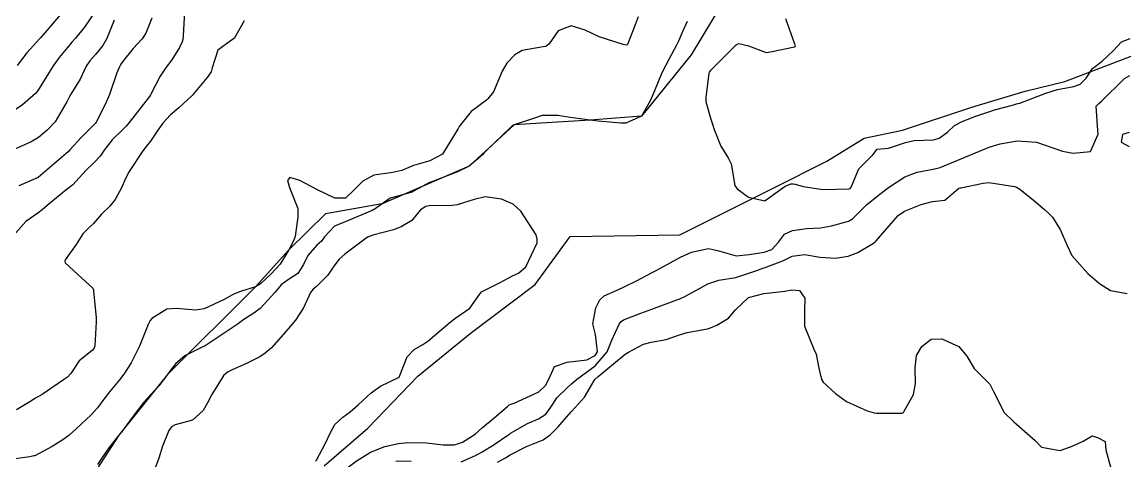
# Model space of a CAD drawing. Header units: metres. Extents: x 292545 to 299085, y 7450245 to 7463078.
# Drawn here: x 294543.8 to 294622.7, y 7462802.8 to 7462834.2 of the extents above; entities that cross this region are included whole.
import ezdxf

# ---------------------------------------------------------------- set-up
doc = ezdxf.new("R2010")
doc.units = ezdxf.units.M
for name, color, linetype in [('Curvas de Nivel 1m', 11, 'Continuous'), ('Curvas de Nivel 5m', 15, 'Continuous'), ('Hidrografia', 140, 'Continuous')]:
    doc.layers.add(name, color=color, linetype=linetype)

msp = doc.modelspace()

# ---------------------------------------------------------------- linework, layer by layer
at = {"layer": 'Curvas de Nivel 1m', "flags": 128}
for points, elevation in [([(294549.113, 7462835.08), (294548.3, 7462833.889), (294547.643, 7462833.095), (294547.386, 7462832.799), (294547.083, 7462832.436), (294546.481, 7462831.7), (294546.052, 7462831.115), (294545.046, 7462829.483), (294544.901, 7462829.274), (294544.776, 7462829.133), (294543.865, 7462828.312), (294543.029, 7462827.741)], 678), ([(294546.845, 7462835.104), (294545.458, 7462833.486), (294545.146, 7462833.129), (294545.12, 7462833.102), (294545.092, 7462833.068), (294544.163, 7462832.053), (294543.463, 7462831.146)], 679), ([(294587.894, 7462834.618), (294587.669, 7462834.06), (294587.124, 7462832.63), (294587.114, 7462832.608), (294587.092, 7462832.591), (294586.809, 7462832.633), (294585.098, 7462833.193), (294584.103, 7462833.665), (294583.106, 7462833.976), (294582.176, 7462833.615), (294581.539, 7462832.696), (294581.295, 7462832.492), (294581.089, 7462832.467), (294579.595, 7462832.205), (294579.081, 7462831.893), (294578.496, 7462831.304), (294578.174, 7462830.733), (294577.552, 7462829.246), (294577.131, 7462828.749), (294577.086, 7462828.706), (294577.042, 7462828.667), (294575.948, 7462827.842), (294575.096, 7462826.769), (294575.06, 7462826.722), (294575.011, 7462826.627), (294573.887, 7462824.787), (294572.988, 7462824.319), (294571.815, 7462823.981), (294570.981, 7462823.63), (294570.338, 7462823.468), (294568.977, 7462823.28), (294568.195, 7462822.852), (294567.582, 7462822.242), (294566.955, 7462821.651), (294566.197, 7462821.635), (294564.963, 7462822.238), (294563.682, 7462822.903), (294562.975, 7462823.122), (294562.822, 7462822.912), (294562.965, 7462822.415), (294563.551, 7462820.904), (294563.544, 7462820.297), (294563.354, 7462818.906), (294563.242, 7462818.584), (294562.913, 7462817.937), (294562.275, 7462816.919), (294561.619, 7462816.202), (294560.881, 7462815.511), (294560.524, 7462815.297), (294559.441, 7462814.954), (294559.024, 7462814.806), (294558.871, 7462814.731), (294558.278, 7462814.38), (294556.86, 7462813.725), (294556.228, 7462813.627), (294554.86, 7462813.739), (294554.171, 7462813.706), (294553.11, 7462813.027), (294552.991, 7462812.889), (294552.849, 7462812.61), (294552.235, 7462811.039), (294551.619, 7462809.852), (294551.114, 7462809.055), (294550.799, 7462808.645), (294550.083, 7462807.774), (294549.533, 7462807.073), (294549.211, 7462806.644), (294548.773, 7462806.13), (294547.671, 7462805.096), (294547.184, 7462804.676), (294546.751, 7462804.342), (294545.989, 7462803.872), (294544.734, 7462803.206), (294544.677, 7462803.187), (294544.378, 7462803.134), (294542.953, 7462802.926)], 673), ([(294550.422, 7462834.376), (294549.883, 7462833.068), (294549.599, 7462832.559), (294549.076, 7462831.923), (294548.675, 7462831.478), (294548.42, 7462831.086), (294547.978, 7462830.167), (294547.322, 7462829.097), (294547.219, 7462828.92), (294547.037, 7462828.547), (294546.184, 7462827.113), (294545.631, 7462826.504), (294545.006, 7462825.989), (294544.467, 7462825.669), (294543.307, 7462825.147)], 677), ([(294559.722, 7462834.339), (294559.096, 7462833.23), (294558.989, 7462833.066), (294558.794, 7462832.963), (294557.816, 7462832.238), (294557.434, 7462830.976), (294557.342, 7462830.695), (294557.056, 7462830.28), (294555.994, 7462828.996), (294555.034, 7462828.108), (294554.436, 7462827.609), (294553.889, 7462827.021), (294553.533, 7462826.507), (294553.003, 7462825.721), (294552.697, 7462825.335), (294552.453, 7462825.038), (294551.475, 7462823.55), (294551.223, 7462823.056), (294550.967, 7462822.432), (294550.487, 7462821.536), (294550.093, 7462821.069), (294549.518, 7462820.501), (294548.934, 7462819.833), (294548.55, 7462819.463), (294548.176, 7462819.087), (294547.686, 7462818.321), (294546.904, 7462817.229), (294546.877, 7462817.1), (294546.902, 7462817.017), (294547.803, 7462816.177), (294548.875, 7462815.205), (294548.938, 7462815.079), (294548.946, 7462815.005), (294549.132, 7462813.077), (294549.132, 7462812.795), (294549.023, 7462811.078), (294548.978, 7462810.931), (294548.828, 7462810.74), (294547.917, 7462809.988), (294547.302, 7462809.095), (294547.065, 7462808.832), (294546.798, 7462808.636), (294545.259, 7462807.595), (294544.785, 7462807.315), (294544.671, 7462807.245), (294544.49, 7462807.133), (294543.419, 7462806.501)], 674), ([(294553.108, 7462834.537), (294552.679, 7462833.452), (294552.404, 7462833.037), (294551.775, 7462832.351), (294551.07, 7462831.505), (294550.884, 7462831.234), (294550.783, 7462831.054), (294550.603, 7462830.602), (294550.085, 7462829.07), (294549.757, 7462828.351), (294549.126, 7462827.079), (294549.083, 7462827.019), (294549.021, 7462826.954), (294548.082, 7462826.014), (294547.239, 7462825.098), (294547.121, 7462824.969), (294546.99, 7462824.847), (294544.973, 7462823.13), (294543.591, 7462822.519)], 676), ([(294591.399, 7462834.287), (294591.099, 7462833.629), (294590.786, 7462832.884), (294590.642, 7462832.587), (294590.106, 7462831.627), (294589.577, 7462830.602), (294589.05, 7462829.316), (294588.838, 7462828.819), (294588.749, 7462828.613), (294588.123, 7462827.523), (294587.019, 7462827.018), (294586.644, 7462827.008), (294585.021, 7462827.161), (294584.455, 7462827.225), (294583.024, 7462827.416), (294582.149, 7462827.565), (294581.026, 7462827.548), (294580.395, 7462827.334), (294579.016, 7462826.901), (294578.9, 7462826.836), (294578.784, 7462826.723), (294576.995, 7462825.004), (294576.868, 7462824.878), (294576.759, 7462824.752), (294575.808, 7462823.938), (294574.98, 7462823.525), (294573.065, 7462822.799), (294573, 7462822.772), (294572.972, 7462822.76), (294571.695, 7462822.08), (294570.958, 7462821.857), (294570.147, 7462821.636), (294569, 7462820.839), (294568.969, 7462820.813), (294568.943, 7462820.802), (294568.867, 7462820.766), (294566.934, 7462819.94), (294566.178, 7462819.63), (294565.466, 7462818.885), (294565.232, 7462818.575), (294564.917, 7462818.275), (294564.277, 7462817.528), (294563.956, 7462816.899), (294563.54, 7462816.256), (294562.886, 7462815.811), (294562.367, 7462815.431), (294561.917, 7462814.924), (294560.861, 7462813.746), (294560.402, 7462813.4), (294559.699, 7462812.952), (294559.216, 7462812.59), (294558.847, 7462812.355), (294556.93, 7462811.084), (294556.833, 7462811.025), (294556.81, 7462811.014), (294556.746, 7462810.991), (294555.459, 7462810.368), (294554.815, 7462809.816), (294554.456, 7462809.366), (294554.217, 7462809.016), (294553.616, 7462808.201), (294552.786, 7462807.325), (294552.523, 7462807.034), (294551.773, 7462806.045), (294551.057, 7462805.056), (294550.931, 7462804.887), (294550.757, 7462804.672), (294550.037, 7462803.774), (294549.563, 7462803.072), (294549.229, 7462802.573)], 672), ([(294598.421, 7462834.497), (294599.086, 7462832.692), (294599.133, 7462832.489), (294599.083, 7462832.453), (294597.467, 7462832.119), (294597.078, 7462832.054), (294595.805, 7462832.523), (294595.085, 7462832.688), (294594.969, 7462832.648), (294594.838, 7462832.534), (294593.065, 7462830.776), (294592.973, 7462830.651), (294592.937, 7462830.561), (294592.728, 7462828.881), (294592.73, 7462828.563), (294593.027, 7462827.524), (294593.341, 7462826.555), (294593.807, 7462825.354), (294594.33, 7462824.54), (294594.54, 7462824.088), (294594.808, 7462822.542), (294594.97, 7462822.315), (294595.782, 7462821.706), (294596.957, 7462821.445), (294597.569, 7462821.898), (294598.411, 7462822.496), (294598.805, 7462822.661), (294598.975, 7462822.671), (294599.122, 7462822.636), (294599.696, 7462822.479), (294600.97, 7462822.282), (294601.154, 7462822.274), (294602.971, 7462822.303), (294603.066, 7462822.344), (294603.134, 7462822.438), (294603.688, 7462823.731), (294604.372, 7462824.426), (294604.682, 7462824.737), (294605, 7462825.147), (294605.808, 7462825.215), (294607.005, 7462825.619), (294607.632, 7462825.758), (294609.007, 7462825.815), (294609.432, 7462825.943), (294610.008, 7462826.36), (294610.532, 7462826.843), (294611.024, 7462827.112), (294611.914, 7462827.452), (294613.036, 7462827.855), (294613.393, 7462827.961), (294614.665, 7462828.304), (294614.956, 7462828.388), (294615.044, 7462828.407), (294615.191, 7462828.444), (294617.052, 7462829.146), (294617.895, 7462829.421), (294619.057, 7462829.628), (294619.511, 7462829.793), (294619.94, 7462830.241), (294620.387, 7462830.92), (294621.075, 7462831.456), (294621.882, 7462832.218), (294622.464, 7462832.838), (294623.096, 7462833.082)], 671), ([(294567.175, 7462802.418), (294567.796, 7462802.859), (294568.739, 7462803.467), (294569.763, 7462803.855), (294570.745, 7462804.075), (294571.408, 7462804.151), (294572.746, 7462804.131), (294573.952, 7462803.989), (294574.745, 7462803.983), (294575.339, 7462804.172), (294576.23, 7462804.755), (294576.509, 7462805.001), (294576.76, 7462805.22), (294577.596, 7462805.916), (294578.553, 7462806.732), (294578.671, 7462806.844), (294578.785, 7462806.906), (294579.019, 7462806.961), (294580.794, 7462807.788), (294581.258, 7462808.236), (294581.499, 7462808.693), (294581.919, 7462809.582), (294582.815, 7462809.894), (294584.231, 7462810.073), (294584.82, 7462810.376), (294584.991, 7462810.648), (294584.842, 7462811.891), (294584.658, 7462812.653), (294584.864, 7462813.783), (294585.152, 7462814.365), (294585.471, 7462814.644), (294586.431, 7462815.083), (294586.883, 7462815.295), (294587.776, 7462815.735), (294588.898, 7462816.314), (294589.091, 7462816.417), (294589.432, 7462816.602), (294590.911, 7462817.408), (294591.717, 7462817.766), (294592.915, 7462818.049), (294593.566, 7462817.901), (294594.907, 7462817.511), (294595.837, 7462817.598), (294596.912, 7462817.787), (294597.444, 7462817.976), (294597.941, 7462818.5), (294598.359, 7462819.065), (294598.931, 7462819.339), (294599.928, 7462819.47), (294600.933, 7462819.507), (294601.729, 7462819.658), (294602.939, 7462820.006), (294603.216, 7462820.161), (294603.481, 7462820.435), (294604.22, 7462821.161), (294604.963, 7462821.77), (294605.792, 7462822.408), (294606.975, 7462823.165), (294607.857, 7462823.504), (294608.983, 7462823.721), (294609.502, 7462823.848), (294610.762, 7462824.352), (294610.918, 7462824.427), (294610.994, 7462824.465), (294611.21, 7462824.562), (294613.003, 7462825.297), (294613.782, 7462825.535), (294615.007, 7462825.746), (294616.374, 7462825.647), (294617.005, 7462825.435), (294618.255, 7462825.003), (294618.999, 7462824.854), (294620.251, 7462824.987), (294620.794, 7462826.232), (294620.769, 7462826.48), (294620.647, 7462828.234), (294620.85, 7462828.427), (294621.046, 7462828.574), (294622.67, 7462830.206), (294623.065, 7462830.425)], 672), ([(294623.014, 7462826.352), (294622.542, 7462826.207), (294622.44, 7462825.641), (294623.004, 7462825.343)], 672), ([(294575.238, 7462802.765), (294576.267, 7462803.225), (294576.74, 7462803.48), (294577.517, 7462803.97), (294578.648, 7462804.731), (294578.709, 7462804.775), (294578.754, 7462804.813), (294579.971, 7462805.506), (294580.77, 7462805.839), (294581.288, 7462806.182), (294581.651, 7462806.691), (294582.108, 7462807.368), (294582.797, 7462808.053), (294583.118, 7462808.359), (294583.491, 7462808.673), (294584.813, 7462809.631), (294585.673, 7462810.641), (294586, 7462811.474), (294586.528, 7462812.633), (294586.671, 7462812.816), (294586.856, 7462812.942), (294588.076, 7462813.402), (294588.864, 7462813.698), (294590.655, 7462814.367), (294590.871, 7462814.437), (294590.978, 7462814.473), (294591.194, 7462814.577), (294592.283, 7462815.165), (294592.882, 7462815.504), (294593.675, 7462815.762), (294594.887, 7462815.968), (294596.515, 7462816.516), (294596.776, 7462816.631), (294596.895, 7462816.667), (294598.234, 7462817.165), (294598.908, 7462817.482), (294599.788, 7462817.599), (294600.907, 7462817.427), (294602.008, 7462817.347), (294602.909, 7462817.492), (294603.603, 7462817.743), (294604.735, 7462818.422), (294604.838, 7462818.507), (294604.925, 7462818.596), (294606.484, 7462820.397), (294606.946, 7462820.702), (294608.134, 7462821.195), (294608.953, 7462821.396), (294609.824, 7462821.491), (294610.822, 7462822.351), (294610.932, 7462822.381), (294610.963, 7462822.388), (294612.571, 7462822.724), (294612.97, 7462822.769), (294614.801, 7462822.466), (294614.965, 7462822.421), (294615.184, 7462822.297), (294616.17, 7462821.496), (294616.948, 7462820.83), (294617.241, 7462820.571), (294617.519, 7462820.271), (294618.075, 7462819.404), (294618.569, 7462818.255), (294618.912, 7462817.529), (294620.064, 7462816.238), (294620.886, 7462815.544), (294621.687, 7462815.024), (294622.879, 7462814.828)], 673), ([(294564.808, 7462802.814), (294564.893, 7462802.888), (294565.526, 7462804.101), (294565.884, 7462804.879), (294566.191, 7462805.446), (294566.769, 7462805.968), (294567.287, 7462806.351), (294567.858, 7462806.854), (294568.792, 7462807.7), (294569.453, 7462808.177), (294570.803, 7462808.82), (294571.363, 7462810.277), (294571.863, 7462810.81), (294572.48, 7462811.16), (294572.839, 7462811.403), (294574.444, 7462812.776), (294574.856, 7462813.074), (294575.846, 7462813.777), (294576.55, 7462814.753), (294576.687, 7462814.941), (294576.877, 7462815.028), (294578.021, 7462815.604), (294578.893, 7462816.081), (294579.345, 7462816.274), (294579.855, 7462816.716), (294580.659, 7462818.443), (294580.678, 7462818.702), (294580.604, 7462819.025), (294579.497, 7462820.714), (294578.95, 7462821.22), (294578.109, 7462821.579), (294576.958, 7462821.738), (294576.173, 7462821.54), (294574.949, 7462821.171), (294574.595, 7462821.129), (294572.947, 7462821.089), (294572.711, 7462821.038), (294572.316, 7462820.806), (294571.712, 7462820.036), (294570.931, 7462819.58), (294570.385, 7462819.369), (294568.924, 7462818.986), (294568.534, 7462818.846), (294566.911, 7462817.629), (294566.517, 7462817.264), (294566.192, 7462816.877), (294565.667, 7462816.106), (294564.879, 7462815.327), (294564.646, 7462815.122), (294564.445, 7462814.894), (294563.957, 7462813.804), (294563.391, 7462812.905), (294562.847, 7462812.278), (294561.657, 7462810.932), (294561.216, 7462810.547), (294560.823, 7462810.287), (294559.932, 7462809.833), (294558.809, 7462809.341), (294558.564, 7462809.206), (294558.261, 7462808.968), (294557.398, 7462807.59), (294557.08, 7462806.986), (294556.777, 7462806.444), (294556.019, 7462805.749), (294554.767, 7462805.416), (294554.506, 7462805.272), (294554.332, 7462805.014), (294553.881, 7462803.883), (294553.6, 7462803.021), (294553.367, 7462802.383)], 671), ([(294577.825, 7462802.739), (294578.403, 7462803.066), (294578.738, 7462803.264), (294579.898, 7462803.866), (294580.748, 7462804.196), (294581.11, 7462804.336), (294581.601, 7462804.692), (294582.173, 7462805.274), (294582.772, 7462805.974), (294583.098, 7462806.357), (294583.408, 7462806.674), (294584.05, 7462807.407), (294584.793, 7462808.66), (294585.022, 7462808.873), (294586.82, 7462810.367), (294586.97, 7462810.48), (294587.196, 7462810.626), (294588.265, 7462811.182), (294588.834, 7462811.34), (294589.903, 7462811.527), (294590.842, 7462811.848), (294591.394, 7462812.025), (294592.849, 7462812.291), (294593.058, 7462812.35), (294593.531, 7462812.553), (294594.351, 7462813.052), (294594.864, 7462813.64), (294595.797, 7462814.526), (294596.876, 7462814.818), (294598.381, 7462814.991), (294598.879, 7462815.081), (294599.43, 7462815.033), (294599.806, 7462814.481), (294599.786, 7462813.559), (294599.787, 7462812.481), (294600.463, 7462810.839), (294600.618, 7462810.472), (294600.813, 7462809.472), (294601.001, 7462808.663), (294601.124, 7462808.465), (294602.01, 7462807.667), (294602.789, 7462807.078), (294604.263, 7462806.425), (294604.781, 7462806.272), (294604.957, 7462806.241), (294606.781, 7462806.248), (294606.864, 7462806.307), (294606.915, 7462806.389), (294607.592, 7462807.585), (294607.739, 7462808.381), (294607.695, 7462809.5), (294607.803, 7462810.38), (294608.176, 7462811.033), (294608.84, 7462811.538), (294609.624, 7462811.579), (294610.833, 7462811.029), (294611.398, 7462810.341), (294611.926, 7462809.446), (294612.805, 7462808.562), (294613.057, 7462808.317), (294613.315, 7462807.795), (294614.075, 7462806.307), (294614.766, 7462805.634), (294616.286, 7462804.285), (294616.748, 7462803.824), (294618.078, 7462803.591), (294618.749, 7462803.818), (294619.058, 7462803.939), (294619.72, 7462804.24), (294620.365, 7462804.625), (294620.756, 7462804.5), (294621.292, 7462804.225), (294621.341, 7462803.631), (294621.72, 7462802.22)], 674), ([(294570.549, 7462802.823), (294570.733, 7462802.852), (294571.65, 7462802.811)], 673)]:
    msp.add_lwpolyline(points, dxfattribs=dict(at, elevation=elevation))
at = {"layer": 'Curvas de Nivel 5m', "elevation": 675, "flags": 128}
msp.add_lwpolyline([(294555.433, 7462835.005), (294555.356, 7462833.266), (294555.319, 7462833.007), (294555.269, 7462832.828), (294555.084, 7462832.433), (294554.542, 7462831.544), (294554.139, 7462831.019), (294553.695, 7462830.385), (294553.044, 7462829.097), (294553.007, 7462829.031), (294552.93, 7462828.92), (294551.492, 7462827.053), (294551.277, 7462826.798), (294551.015, 7462826.545), (294550.26, 7462825.811), (294549.693, 7462825.073), (294549.406, 7462824.658), (294548.984, 7462824.202), (294548.417, 7462823.647), (294547.92, 7462823.091), (294547.461, 7462822.602), (294546.964, 7462822.205), (294545.619, 7462821.12), (294545.272, 7462820.801), (294544.944, 7462820.565), (294544.102, 7462819.972), (294543.345, 7462819.146)], dxfattribs=at)
at = {"layer": 'Hidrografia'}
msp.add_lwpolyline([(294623.907, 7462853.044), (294620.606, 7462851.066), (294617.749, 7462847.784), (294611.322, 7462845.655), (294603.806, 7462839.796), (294597.543, 7462837.39), (294594.033, 7462835.809), (294591.693, 7462831.891), (294588.123, 7462827.523), (294584.455, 7462827.225), (294579.016, 7462826.901), (294575.808, 7462823.938), (294569.573, 7462821.238), (294565.518, 7462820.51), (294562.913, 7462817.937), (294560.524, 7462815.297), (294554.217, 7462809.016), (294550.757, 7462804.672), (294546.075, 7462797.456)], dxfattribs=at)
at = {"layer": 'Hidrografia', "elevation": 682.882}
msp.add_lwpolyline([(294565.43, 7462802.487), (294568.558, 7462805.174), (294572.133, 7462808.9), (294575.886, 7462811.962), (294580.516, 7462815.46), (294583.018, 7462818.897), (294590.862, 7462819.029), (294597.59, 7462822.379), (294601.398, 7462824.28), (294604.063, 7462825.928), (294606.806, 7462826.514), (294611.756, 7462828.162), (294615.564, 7462829.303), (294618.419, 7462830), (294625.281, 7462832.608)], dxfattribs=at)

doc.saveas('drawing.dxf')
